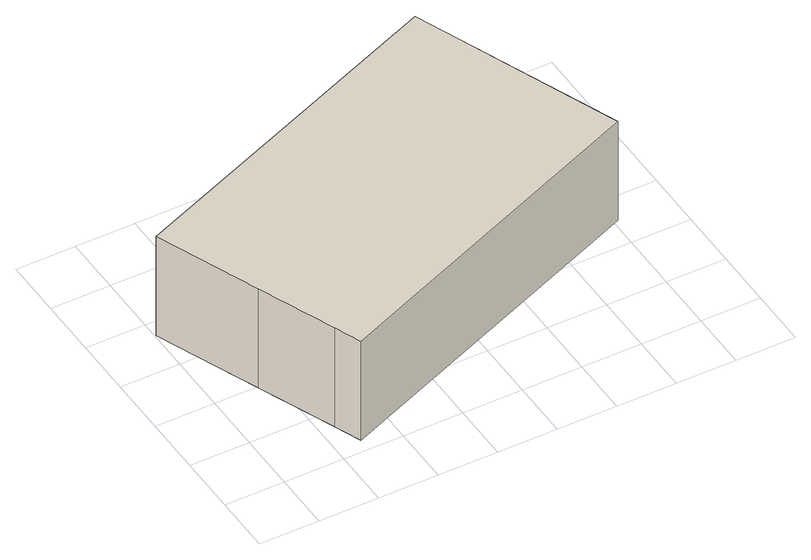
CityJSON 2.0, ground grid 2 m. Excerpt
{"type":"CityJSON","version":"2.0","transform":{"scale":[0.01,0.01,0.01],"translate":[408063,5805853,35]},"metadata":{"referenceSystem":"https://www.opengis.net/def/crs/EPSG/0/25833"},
"CityObjects":{
"building1":{"type":"Building","attributes":{"Gemeindeschluessel":"11000009","BezugspunktDach":"2200","function":"31001_2520","measuredHeight":3.94,"storeysAboveGround":1},"address":[{"country":"Germany","locality":"Berlin","thoroughfareNumber":"7","thoroughfareName":"Am Langen See"}],"geometry":[{"type":"Solid","lod":"1","boundaries":[[[[0,1,2,3,4,5,6,7]],[[8,9,10,11,12,13,14,15]],[[8,15,7,6]],[[9,8,6,5]],[[10,9,5,4]],[[11,10,4,3]],[[12,11,3,2]],[[13,12,2,1]],[[14,13,1,0]],[[15,14,0,7]]]]}]}
},
"vertices":[
[144,394,420],[249,134,420],[284,46,420],[1415,503,420],[1381,589,420],[1278,851,420],[1141,1200,420],[3,743,420],[1141,1200,38],[1278,851,38],[1381,589,38],[1415,503,38],[284,46,38],[249,134,38],[144,394,38],[3,743,38]
]}
